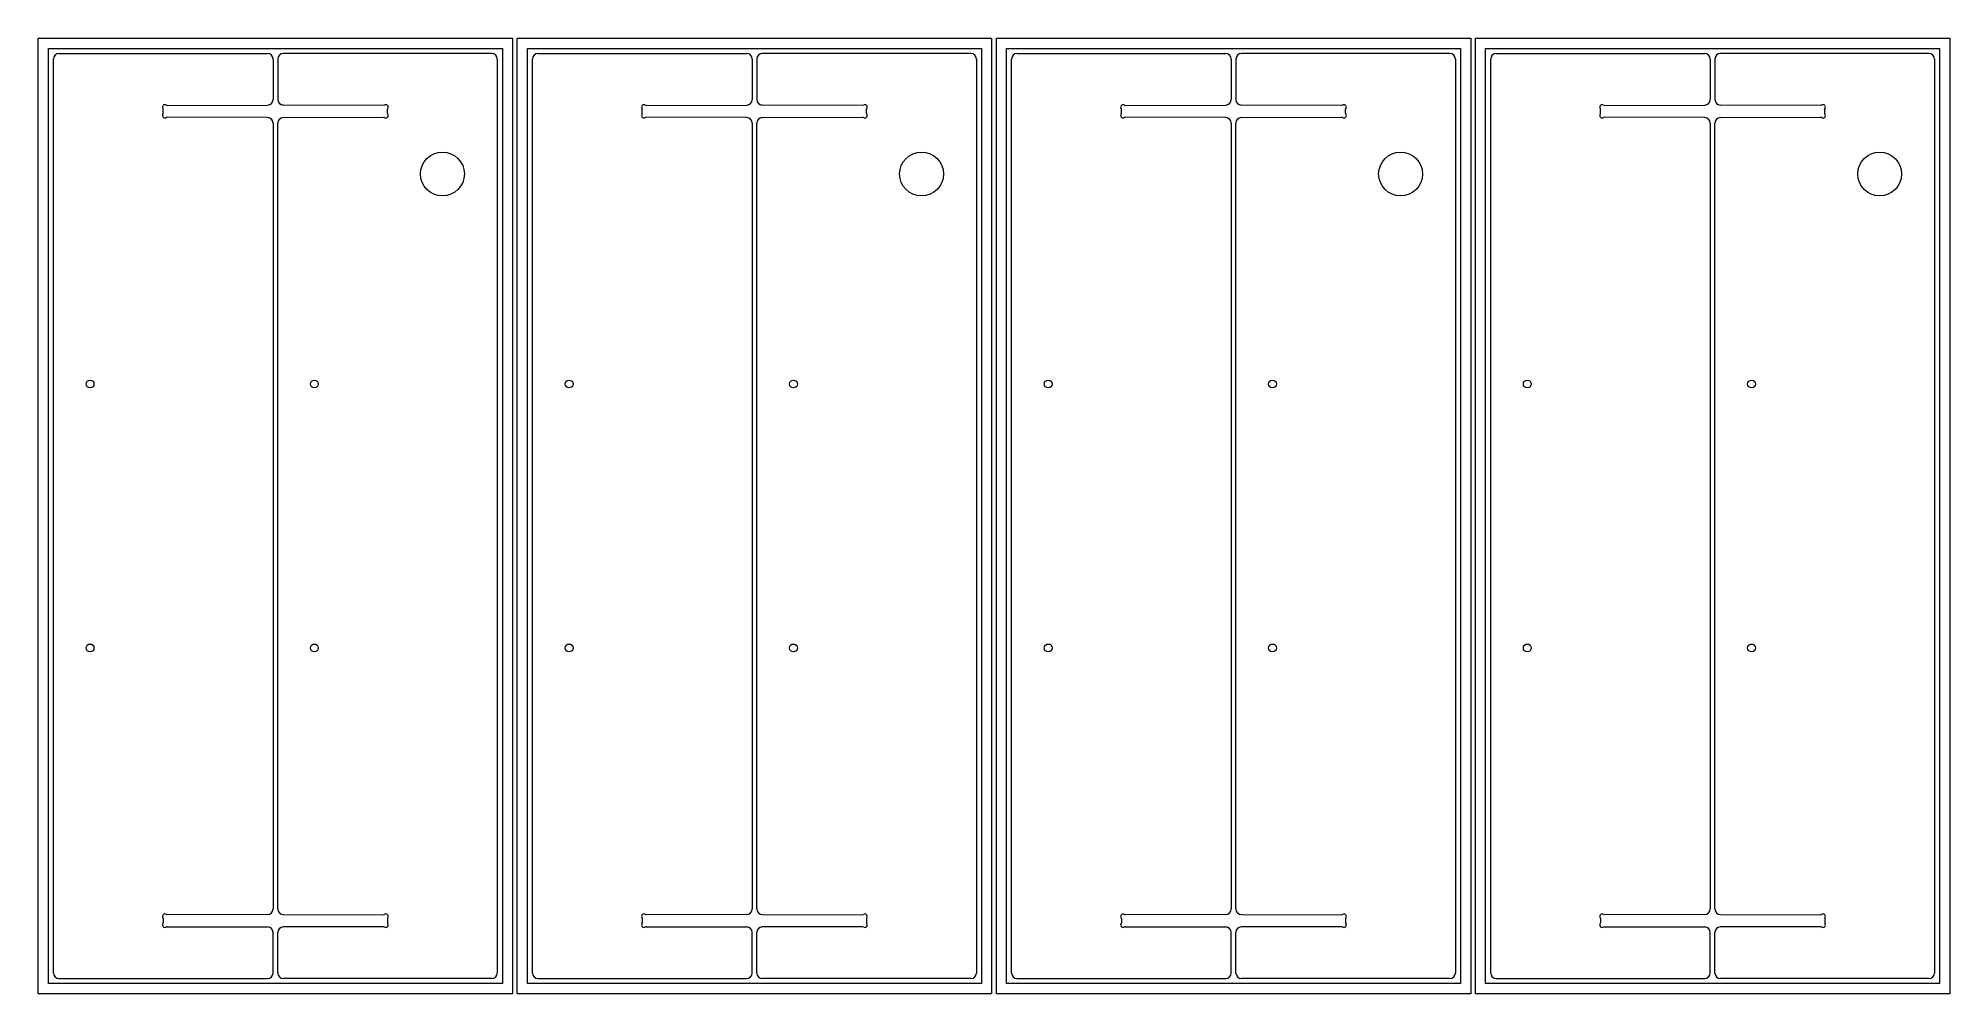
# Model space of a CAD drawing. Header units: millimetres. Extents: x 0 to 2440, y 0 to 1220.
import ezdxf

# ---------------------------------------------------------------- set-up
doc = ezdxf.new("R2010")
doc.units = ezdxf.units.MM

msp = doc.modelspace()

# ---------------------------------------------------------------- linework, layer by layer
at = {"color": 7, "linetype": 'Continuous', "lineweight": 15}
for p, q in [((-0.1, 0), (-0.1, 1220)), ((-0.1, 1220), (605.4, 1220)), ((605.4, 1220), (605.4, 0)), ((611.4, 0), (611.4, 1220)), ((611.4, 1220), (1216.9, 1220)), ((1216.9, 1220), (1216.9, 0)), ((1222.9, 0), (1222.9, 1220)), ((1222.9, 1220), (1828.4, 1220)), ((1828.4, 1220), (1828.4, 0)), ((1834.4, 0), (1834.4, 1220)), ((1834.4, 1220), (2439.9, 1220)), ((2439.9, 1220), (2439.9, 0)), ((12.9, 1207), (592.4, 1207)), ((12.9, 13), (12.9, 1207)), ((26.4, 1200.5), (292.7, 1200.5)), ((578.9, 1200.5), (312.7, 1200.5)), ((592.4, 1207), (592.4, 13)), ((624.4, 1207), (1203.9, 1207)), ((624.4, 13), (624.4, 1207)), ((637.9, 1200.5), (904.2, 1200.5)), ((1190.4, 1200.5), (924.2, 1200.5)), ((1203.9, 1207), (1203.9, 13)), ((1235.9, 1207), (1815.4, 1207)), ((1235.9, 13), (1235.9, 1207)), ((1249.4, 1200.5), (1515.7, 1200.5)), ((1801.9, 1200.5), (1535.7, 1200.5)), ((1815.4, 1207), (1815.4, 13)), ((1847.4, 1207), (2426.9, 1207)), ((1847.4, 13), (1847.4, 1207)), ((1860.9, 1200.5), (2127.2, 1200.5)), ((2413.4, 1200.5), (2147.2, 1200.5)), ((2426.9, 1207), (2426.9, 13)), ((19.4, 26.5), (19.4, 1193.5)), ((299.7, 1193.5), (299.7, 1141.7)), ((305.7, 1193.5), (305.7, 1141.7)), ((585.9, 1193.5), (585.9, 26.5)), ((630.9, 26.5), (630.9, 1193.5)), ((911.2, 1193.5), (911.2, 1141.7)), ((917.2, 1193.5), (917.2, 1141.7)), ((1197.4, 1193.5), (1197.4, 26.5)), ((1242.4, 26.5), (1242.4, 1193.5)), ((1522.7, 1193.5), (1522.7, 1141.7)), ((1528.7, 1193.5), (1528.7, 1141.7)), ((1808.9, 1193.5), (1808.9, 26.5)), ((1853.9, 26.5), (1853.9, 1193.5)), ((2134.2, 1193.5), (2134.2, 1141.7)), ((2140.2, 1193.5), (2140.2, 1141.7)), ((2420.4, 1193.5), (2420.4, 26.5)), ((159.5, 1123.9), (159.5, 1129.6)), ((164.3, 1134.3), (292.7, 1134.7)), ((441, 1134.3), (312.7, 1134.7)), ((445.8, 1123.9), (445.8, 1129.6)), ((771, 1123.9), (771, 1129.6)), ((775.8, 1134.3), (904.2, 1134.7)), ((1052.5, 1134.3), (924.2, 1134.7)), ((1057.3, 1123.9), (1057.3, 1129.6)), ((1382.5, 1123.9), (1382.5, 1129.6)), ((1387.3, 1134.3), (1515.7, 1134.7)), ((1664, 1134.3), (1535.7, 1134.7)), ((1668.8, 1123.9), (1668.8, 1129.6)), ((1994, 1123.9), (1994, 1129.6)), ((1998.8, 1134.3), (2127.2, 1134.7)), ((2275.5, 1134.3), (2147.2, 1134.7)), ((2280.3, 1123.9), (2280.3, 1129.6)), ((292.7, 1118.7), (164.3, 1119.1)), ((299.7, 1111.7), (299.7, 108.3)), ((305.7, 108.3), (305.7, 1111.7)), ((312.7, 1118.7), (441, 1119.1)), ((904.2, 1118.7), (775.8, 1119.1)), ((911.2, 1111.7), (911.2, 108.3)), ((917.2, 108.3), (917.2, 1111.7)), ((924.2, 1118.7), (1052.5, 1119.1)), ((1515.7, 1118.7), (1387.3, 1119.1)), ((1522.7, 1111.7), (1522.7, 108.3)), ((1528.7, 108.3), (1528.7, 1111.7)), ((1535.7, 1118.7), (1664, 1119.1)), ((2127.2, 1118.7), (1998.8, 1119.1)), ((2134.2, 1111.7), (2134.2, 108.3)), ((2140.2, 108.3), (2140.2, 1111.7)), ((2147.2, 1118.7), (2275.5, 1119.1)), ((292.7, 101.3), (164.3, 101)), ((312.7, 101.3), (441, 101)), ((904.2, 101.3), (775.8, 101)), ((924.2, 101.3), (1052.5, 101)), ((1515.7, 101.3), (1387.3, 101)), ((1535.7, 101.3), (1664, 101)), ((2127.2, 101.3), (1998.8, 101)), ((2147.2, 101.3), (2275.5, 101)), ((159.5, 96.2), (159.5, 90.5)), ((164.3, 85.7), (292.7, 85.4)), ((299.7, 26.5), (299.7, 78.4)), ((305.7, 26.5), (305.7, 78.4)), ((441, 85.7), (312.7, 85.4)), ((445.8, 96.2), (445.8, 90.5)), ((771, 96.2), (771, 90.5)), ((775.8, 85.7), (904.2, 85.4)), ((911.2, 26.5), (911.2, 78.4)), ((917.2, 26.5), (917.2, 78.4)), ((1052.5, 85.7), (924.2, 85.4)), ((1057.3, 96.2), (1057.3, 90.5)), ((1382.5, 96.2), (1382.5, 90.5)), ((1387.3, 85.7), (1515.7, 85.4)), ((1522.7, 26.5), (1522.7, 78.4)), ((1528.7, 26.5), (1528.7, 78.4)), ((1664, 85.7), (1535.7, 85.4)), ((1668.8, 96.2), (1668.8, 90.5)), ((1994, 96.2), (1994, 90.5)), ((1998.8, 85.7), (2127.2, 85.4)), ((2134.2, 26.5), (2134.2, 78.4)), ((2140.2, 26.5), (2140.2, 78.4)), ((2275.5, 85.7), (2147.2, 85.4)), ((2280.3, 96.2), (2280.3, 90.5)), ((605.4, 0), (-0.1, 0)), ((592.4, 13), (12.9, 13)), ((26.4, 19.5), (292.7, 19.5)), ((578.9, 19.5), (312.7, 19.5)), ((1216.9, 0), (611.4, 0)), ((1203.9, 13), (624.4, 13)), ((637.9, 19.5), (904.2, 19.5)), ((1190.4, 19.5), (924.2, 19.5)), ((1828.4, 0), (1222.9, 0)), ((1815.4, 13), (1235.9, 13)), ((1249.4, 19.5), (1515.7, 19.5)), ((1801.9, 19.5), (1535.7, 19.5)), ((2439.9, 0), (1834.4, 0)), ((2426.9, 13), (1847.4, 13)), ((1860.9, 19.5), (2127.2, 19.5)), ((2413.4, 19.5), (2147.2, 19.5))]:
    msp.add_line(p, q, dxfattribs=at)
for centre, radius in [((515.9, 1046.7), 28), ((1127.4, 1046.7), 28), ((1738.9, 1046.7), 28), ((2350.4, 1046.7), 28), ((66.1, 778.5), 5), ((352.4, 778.5), 5), ((677.6, 778.5), 5), ((963.9, 778.5), 5), ((1289.1, 778.5), 5), ((1575.4, 778.5), 5), ((1900.6, 778.5), 5), ((2186.9, 778.5), 5), ((66.1, 441.6), 5), ((352.4, 441.6), 5), ((677.6, 441.6), 5), ((963.9, 441.6), 5), ((1289.1, 441.6), 5), ((1575.4, 441.6), 5), ((1900.6, 441.6), 5), ((2186.9, 441.6), 5)]:
    msp.add_circle(centre, radius, dxfattribs=at)
for centre, radius, start, end in [((26.4, 1193.5), 7, 90, 180), ((292.7, 1193.5), 7, 0, 90), ((312.7, 1193.5), 7, 90, 180), ((578.9, 1193.5), 7, 0, 90), ((637.9, 1193.5), 7, 90, 180), ((904.2, 1193.5), 7, 0, 90), ((924.2, 1193.5), 7, 90, 180), ((1190.4, 1193.5), 7, 0, 90), ((1249.4, 1193.5), 7, 90, 180), ((1515.7, 1193.5), 7, 0, 90), ((1535.7, 1193.5), 7, 90, 180), ((1801.9, 1193.5), 7, 0, 90), ((1860.9, 1193.5), 7, 90, 180), ((2127.2, 1193.5), 7, 0, 90), ((2147.2, 1193.5), 7, 90, 180), ((2413.4, 1193.5), 7, 0, 90), ((161.7, 1132.1), 3.1, 51.4304, 218.8725), ((161.7, 1121.3), 3.1, 141.1275, 308.5696), ((158.5, 1129.6), 1, 0, 38.8725), ((158.5, 1123.9), 1, 321.1275, 0), ((164.3, 1135.3), 1, 231.4304, 270.1636), ((292.7, 1141.7), 7, 270.1636, 0), ((312.7, 1141.7), 7, 180, 269.8364), ((441, 1135.3), 1, 269.8364, 308.5696), ((443.6, 1132.1), 3.1, 321.1275, 128.5696), ((443.6, 1121.3), 3.1, 231.4304, 38.8725), ((446.8, 1129.6), 1, 141.1275, 180), ((446.8, 1123.9), 1, 180, 218.8725), ((773.2, 1132.1), 3.1, 51.4304, 218.8725), ((773.2, 1121.3), 3.1, 141.1275, 308.5696), ((770, 1129.6), 1, 0, 38.8725), ((770, 1123.9), 1, 321.1275, 0), ((775.8, 1135.3), 1, 231.4304, 270.1636), ((904.2, 1141.7), 7, 270.1636, 0), ((924.2, 1141.7), 7, 180, 269.8364), ((1052.5, 1135.3), 1, 269.8364, 308.5696), ((1055.1, 1132.1), 3.1, 321.1275, 128.5696), ((1055.1, 1121.3), 3.1, 231.4304, 38.8725), ((1058.3, 1129.6), 1, 141.1275, 180), ((1058.3, 1123.9), 1, 180, 218.8725), ((1384.7, 1132.1), 3.1, 51.4304, 218.8725), ((1384.7, 1121.3), 3.1, 141.1275, 308.5696), ((1381.5, 1129.6), 1, 0, 38.8725), ((1381.5, 1123.9), 1, 321.1275, 0), ((1387.3, 1135.3), 1, 231.4304, 270.1636), ((1515.7, 1141.7), 7, 270.1636, 0), ((1535.7, 1141.7), 7, 180, 269.8364), ((1664, 1135.3), 1, 269.8364, 308.5696), ((1666.6, 1132.1), 3.1, 321.1275, 128.5696), ((1666.6, 1121.3), 3.1, 231.4304, 38.8725), ((1669.8, 1129.6), 1, 141.1275, 180), ((1669.8, 1123.9), 1, 180, 218.8725), ((1996.2, 1132.1), 3.1, 51.4304, 218.8725), ((1996.2, 1121.3), 3.1, 141.1275, 308.5696), ((1993, 1129.6), 1, 0, 38.8725), ((1993, 1123.9), 1, 321.1275, 0), ((1998.8, 1135.3), 1, 231.4304, 270.1636), ((2127.2, 1141.7), 7, 270.1636, 0), ((2147.2, 1141.7), 7, 180, 269.8364), ((2275.5, 1135.3), 1, 269.8364, 308.5696), ((2278.1, 1132.1), 3.1, 321.1275, 128.5696), ((2278.1, 1121.3), 3.1, 231.4304, 38.8725), ((2281.3, 1129.6), 1, 141.1275, 180), ((2281.3, 1123.9), 1, 180, 218.8725), ((164.3, 1118.1), 1, 89.8364, 128.5696), ((292.7, 1111.7), 7, 0, 89.8364), ((312.7, 1111.7), 7, 90.1636, 180), ((441, 1118.1), 1, 51.4304, 90.1636), ((775.8, 1118.1), 1, 89.8364, 128.5696), ((904.2, 1111.7), 7, 0, 89.8364), ((924.2, 1111.7), 7, 90.1636, 180), ((1052.5, 1118.1), 1, 51.4304, 90.1636), ((1387.3, 1118.1), 1, 89.8364, 128.5696), ((1515.7, 1111.7), 7, 0, 89.8364), ((1535.7, 1111.7), 7, 90.1636, 180), ((1664, 1118.1), 1, 51.4304, 90.1636), ((1998.8, 1118.1), 1, 89.8364, 128.5696), ((2127.2, 1111.7), 7, 0, 89.8364), ((2147.2, 1111.7), 7, 90.1636, 180), ((2275.5, 1118.1), 1, 51.4304, 90.1636), ((161.7, 98.8), 3.1, 51.4304, 218.8725), ((164.3, 102), 1, 231.4304, 270.1636), ((292.7, 108.3), 7, 270.1636, 0), ((312.7, 108.3), 7, 180, 269.8364), ((441, 102), 1, 269.8364, 308.5696), ((443.6, 98.8), 3.1, 321.1275, 128.5696), ((773.2, 98.8), 3.1, 51.4304, 218.8725), ((775.8, 102), 1, 231.4304, 270.1636), ((904.2, 108.3), 7, 270.1636, 0), ((924.2, 108.3), 7, 180, 269.8364), ((1052.5, 102), 1, 269.8364, 308.5696), ((1055.1, 98.8), 3.1, 321.1275, 128.5696), ((1384.7, 98.8), 3.1, 51.4304, 218.8725), ((1387.3, 102), 1, 231.4304, 270.1636), ((1515.7, 108.3), 7, 270.1636, 0), ((1535.7, 108.3), 7, 180, 269.8364), ((1664, 102), 1, 269.8364, 308.5696), ((1666.6, 98.8), 3.1, 321.1275, 128.5696), ((1996.2, 98.8), 3.1, 51.4304, 218.8725), ((1998.8, 102), 1, 231.4304, 270.1636), ((2127.2, 108.3), 7, 270.1636, 0), ((2147.2, 108.3), 7, 180, 269.8364), ((2275.5, 102), 1, 269.8364, 308.5696), ((2278.1, 98.8), 3.1, 321.1275, 128.5696), ((161.7, 87.9), 3.1, 141.1275, 308.5696), ((158.5, 96.2), 1, 0, 38.8725), ((158.5, 90.5), 1, 321.1275, 0), ((164.3, 84.7), 1, 89.8364, 128.5696), ((292.7, 78.4), 7, 0, 89.8364), ((312.7, 78.4), 7, 90.1636, 180), ((441, 84.7), 1, 51.4304, 90.1636), ((443.6, 87.9), 3.1, 231.4304, 38.8725), ((446.8, 96.2), 1, 141.1275, 180), ((446.8, 90.5), 1, 180, 218.8725), ((773.2, 87.9), 3.1, 141.1275, 308.5696), ((770, 96.2), 1, 0, 38.8725), ((770, 90.5), 1, 321.1275, 0), ((775.8, 84.7), 1, 89.8364, 128.5696), ((904.2, 78.4), 7, 0, 89.8364), ((924.2, 78.4), 7, 90.1636, 180), ((1052.5, 84.7), 1, 51.4304, 90.1636), ((1055.1, 87.9), 3.1, 231.4304, 38.8725), ((1058.3, 96.2), 1, 141.1275, 180), ((1058.3, 90.5), 1, 180, 218.8725), ((1384.7, 87.9), 3.1, 141.1275, 308.5696), ((1381.5, 96.2), 1, 0, 38.8725), ((1381.5, 90.5), 1, 321.1275, 0), ((1387.3, 84.7), 1, 89.8364, 128.5696), ((1515.7, 78.4), 7, 0, 89.8364), ((1535.7, 78.4), 7, 90.1636, 180), ((1664, 84.7), 1, 51.4304, 90.1636), ((1666.6, 87.9), 3.1, 231.4304, 38.8725), ((1669.8, 96.2), 1, 141.1275, 180), ((1669.8, 90.5), 1, 180, 218.8725), ((1996.2, 87.9), 3.1, 141.1275, 308.5696), ((1993, 96.2), 1, 0, 38.8725), ((1993, 90.5), 1, 321.1275, 0), ((1998.8, 84.7), 1, 89.8364, 128.5696), ((2127.2, 78.4), 7, 0, 89.8364), ((2147.2, 78.4), 7, 90.1636, 180), ((2275.5, 84.7), 1, 51.4304, 90.1636), ((2278.1, 87.9), 3.1, 231.4304, 38.8725), ((2281.3, 96.2), 1, 141.1275, 180), ((2281.3, 90.5), 1, 180, 218.8725), ((26.4, 26.5), 7, 180, 270), ((292.7, 26.5), 7, 270, 0), ((312.7, 26.5), 7, 180, 270), ((578.9, 26.5), 7, 270, 0), ((637.9, 26.5), 7, 180, 270), ((904.2, 26.5), 7, 270, 0), ((924.2, 26.5), 7, 180, 270), ((1190.4, 26.5), 7, 270, 0), ((1249.4, 26.5), 7, 180, 270), ((1515.7, 26.5), 7, 270, 0), ((1535.7, 26.5), 7, 180, 270), ((1801.9, 26.5), 7, 270, 0), ((1860.9, 26.5), 7, 180, 270), ((2127.2, 26.5), 7, 270, 0), ((2147.2, 26.5), 7, 180, 270), ((2413.4, 26.5), 7, 270, 0)]:
    msp.add_arc(centre, radius, start, end, dxfattribs=at)

doc.saveas('drawing.dxf')
